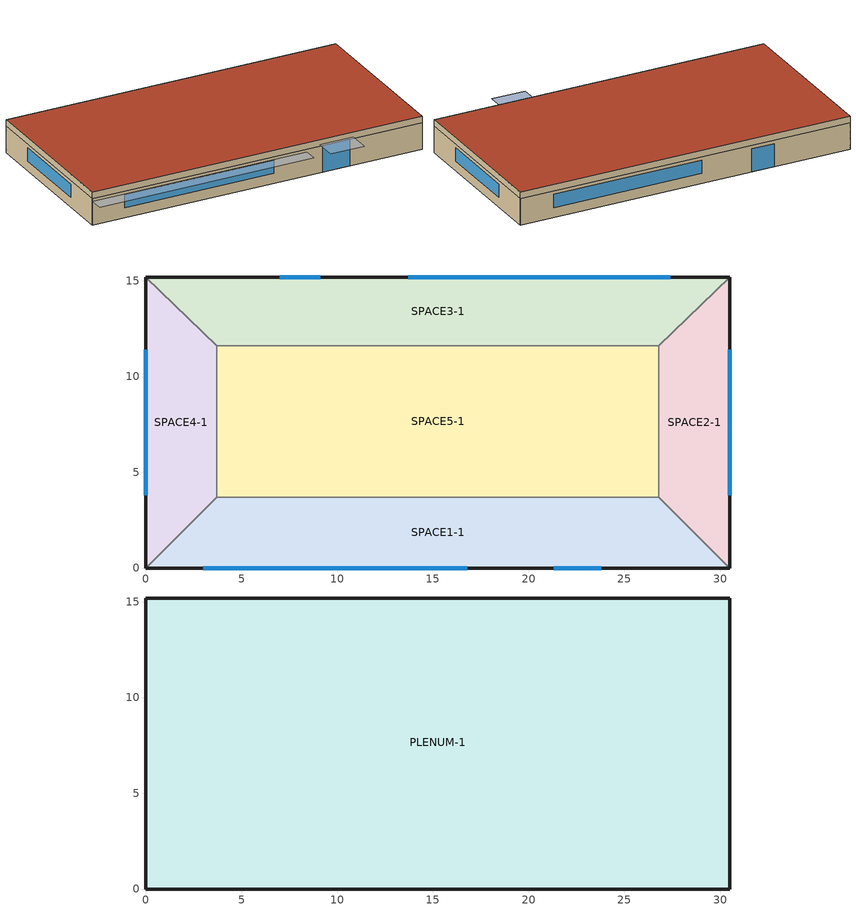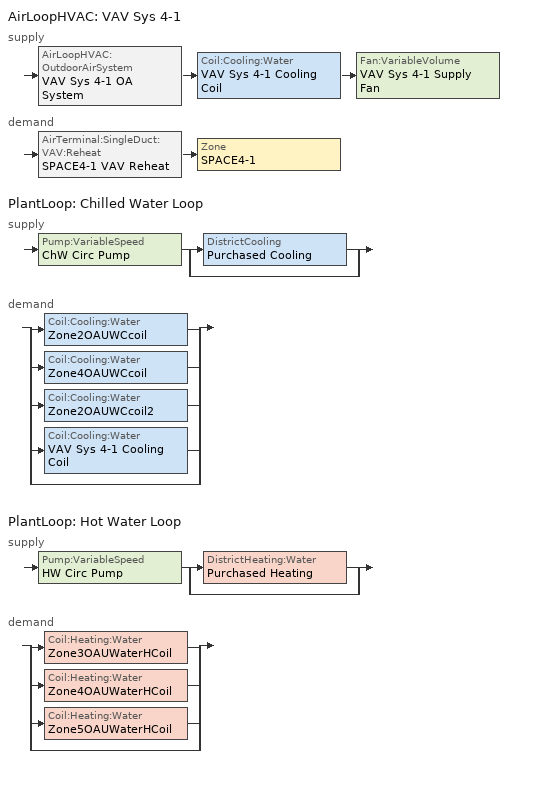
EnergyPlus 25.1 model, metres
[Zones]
SPACE3-1
 floor ground (FLOOR-SLAB-1): 26.8,11.6 3.7,11.6 0,15.2 30.5,15.2 z0
 wall outside (WALL-1): 30.5,15.2 0,15.2 z0:2.4
 wall to SPACE2-1 (INT-WALL-1): 26.8,11.6 30.5,15.2 z0:2.4
 wall to SPACE4-1 (INT-WALL-1): 0,15.2 3.7,11.6 z0:2.4
 wall to SPACE5-1 (INT-WALL-1): 3.7,11.6 26.8,11.6 z0:2.4
 window (Sgl Grey 3mm): 9.1,15.2 7,15.2 z0:2.1
 window (Dbl Clr 3mm/13mm Air): 27.4,15.2 13.7,15.2 z0.9:2.1
SPACE1-1
 floor ground (FLOOR-SLAB-1): 26.8,3.7 30.5,0 0,0 3.7,3.7 z0
 wall outside (WALL-1): 0,0 30.5,0 z0:2.4
 wall to SPACE2-1 (INT-WALL-1): 30.5,0 26.8,3.7 z0:2.4
 wall to SPACE4-1 (INT-WALL-1): 3.7,3.7 0,0 z0:2.4
 wall to SPACE5-1 (INT-WALL-1): 26.8,3.7 3.7,3.7 z0:2.4
 window (Sgl Grey 3mm): 21.3,0 23.8,0 z0:2.4
 window (Dbl Clr 3mm/13mm Air): 3,0 16.8,0 z0.9:2.1
SPACE2-1
 floor ground (FLOOR-SLAB-1): 26.8,11.6 30.5,15.2 30.5,0 26.8,3.7 z0
 wall outside (WALL-1): 30.5,0 30.5,15.2 z0:2.4
 wall to SPACE5-1 (INT-WALL-1): 26.8,11.6 26.8,3.7 z0:2.4
 window (Dbl Clr 3mm/13mm Air): 30.5,3.8 30.5,11.4 z0.9:2.1
SPACE4-1
 floor ground (FLOOR-SLAB-1): 3.7,3.7 0,0 0,15.2 3.7,11.6 z0
 wall outside (WALL-1): 0,15.2 0,0 z0:2.4
 wall to SPACE5-1 (INT-WALL-1): 3.7,3.7 3.7,11.6 z0:2.4
 window (Dbl Clr 3mm/13mm Air): 0,11.4 0,3.8 z0.9:2.1
SPACE5-1
 floor ground (FLOOR-SLAB-1): 26.8,11.6 26.8,3.7 3.7,3.7 3.7,11.6 z0
PLENUM-1
 floor to SPACE1-1 (CLNG-1): 26.8,3.7 30.5,0 0,0 3.7,3.7 z2.4
 floor to SPACE2-1 (CLNG-1): 26.8,11.6 30.5,15.2 30.5,0 26.8,3.7 z2.4
 floor to SPACE3-1 (CLNG-1): 26.8,11.6 3.7,11.6 0,15.2 30.5,15.2 z2.4
 floor to SPACE4-1 (CLNG-1): 3.7,3.7 0,0 0,15.2 3.7,11.6 z2.4
 floor to SPACE5-1 (CLNG-1): 26.8,11.6 26.8,3.7 3.7,3.7 3.7,11.6 z2.4
 wall outside (WALL-1): 30.5,15.2 0,15.2 0,0 30.5,0 30.5,15.2 z2.4:3
 roof outside (ROOF-1): 0,15.2 0,0 30.5,0 30.5,15.2 z3
shading: 0,-1.3 0,0 19.8,0 19.8,-1.3 z2.2; 21,-2 21,0 24.1,0 24.1,-2 z2.6
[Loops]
AirLoopHVAC 'VAV Sys 4-1'
 supply: AirLoopHVAC:OutdoorAirSystem 'VAV Sys 4-1 OA System' > Coil:Cooling:Water 'VAV Sys 4-1 Cooling Coil' > Fan:VariableVolume 'VAV Sys 4-1 Supply Fan'
 demand: AirTerminal:SingleDuct:VAV:Reheat 'SPACE4-1 VAV Reheat' > Zone 'SPACE4-1'
PlantLoop 'Chilled Water Loop'
 supply: Pump:VariableSpeed 'ChW Circ Pump' > split
  | DistrictCooling 'Purchased Cooling'
  | bypass
 demand: split
  | Coil:Cooling:Water 'Zone2OAUWCcoil'
  | Coil:Cooling:Water 'Zone4OAUWCcoil'
  | Coil:Cooling:Water 'Zone2OAUWCcoil2'
  | Coil:Cooling:Water 'VAV Sys 4-1 Cooling Coil'
  | bypass
PlantLoop 'Hot Water Loop'
 supply: Pump:VariableSpeed 'HW Circ Pump' > split
  | DistrictHeating:Water 'Purchased Heating'
  | bypass
 demand: split
  | Coil:Heating:Water 'Zone3OAUWaterHCoil'
  | Coil:Heating:Water 'Zone4OAUWaterHCoil'
  | Coil:Heating:Water 'Zone5OAUWaterHCoil'
  | bypass
[Building]
Building: Loads convergence tolerance value=0.04; Maximum number of warmup days=25; Minimum number of warmup days=6; North axis=30; Solar distribution=FullExterior; Temperature convergence tolerance value=0.4; Terrain=City
[Site:GroundTemperature:BuildingSurface]
20.03, 20.03, 20.13, 20.3, 20.43, 20.52, 20.62, 20.77, 20.78, 20.55, 20.44, 20.2
[Site:Location]
CHICAGO_IL_USA TMY2-94846: Elevation=190; Latitude=41.78; Longitude=-87.75; Time zone=-6
[SizingPeriod:DesignDay] Barometric pressure=99063; Day of month=21; Daylight saving time indicator=No; Humidity condition type=WetBulb; Rain indicator=No; Snow indicator=No; Solar model indicator=ASHRAEClearSky
Name | Daily dry bulb temperature range | Day type | Maximum dry bulb temperature | Month | Sky clearness | Wetbulb or dewpoint at maximum dry bulb | Wind direction | Wind speed
CHICAGO_IL_USA Annual Cooling 1% Design Conditions DB/MCWB | 10.7 | SummerDesignDay | 31.5 | 7 | 1 | 23 | 230 | 5.3
CHICAGO_IL_USA Annual Heating 99% Design Conditions DB | 0 | WinterDesignDay | -17.3 | 1 | 0 | -17.3 | 270 | 4.9
[Construction]
CLNG-1: MAT-CLNG-1
Dbl Clr 3mm/13mm Air: CLEAR 3MM, AIR 13MM, CLEAR 3MM
FLOOR-SLAB-1: CC03
INT-WALL-1: GP02, AL21, GP02
ROOF-1: RG01, BR01, IN46, WD01
Sgl Grey 3mm: GREY 3MM
WALL-1: WD01, PW03, IN02, GP01
[Material] Thermal absorptance=0.9
Name | Conductivity | Density | Roughness | Solar absorptance | Specific heat | Thickness | Visible absorptance
BR01 | 0.162 | 1121 | VeryRough | 0.7 | 1464 | 0.0095 | 0.7
CC03 | 1.31 | 2243 | MediumRough | 0.65 | 837 | 0.1016 | 0.65
GP01 | 0.16 | 801 | MediumSmooth | 0.75 | 837 | 0.0127 | 0.75
GP02 | 0.16 | 801 | MediumSmooth | 0.75 | 837 | 0.0159 | 0.75
IN02 | 0.043 | 10 | Rough | 0.75 | 837 | 0.0901 | 0.75
IN46 | 0.023 | 24 | VeryRough | 0.5 | 1590 | 0.0762 | 0.5
PW03 | 0.115 | 545 | MediumSmooth | 0.78 | 1213 | 0.0127 | 0.78
RG01 | 1.442 | 881 | Rough | 0.65 | 1674 | 0.0127 | 0.65
WD01 | 0.115 | 513 | MediumSmooth | 0.78 | 1381 | 0.0191 | 0.78
[Material:AirGap]
AL21: Thermal resistance=0.157
[Material:NoMass]
MAT-CLNG-1: Roughness=Rough; Solar absorptance=0.65; Thermal absorptance=0.65; Thermal resistance=0.652259; Visible absorptance=0.65
[WindowMaterial:Gas]
AIR 13MM: Gas type=Air; Thickness=0.0127
[WindowMaterial:Glazing] Back side infrared hemispherical emissivity=0.84; Conductivity=0.9; Front side infrared hemispherical emissivity=0.84; Infrared transmittance at normal incidence=0; Optical data type=SpectralAverage; Thickness=0.003
Name | Back side solar reflectance at normal incidence | Back side visible reflectance at normal incidence | Front side solar reflectance at normal incidence | Front side visible reflectance at normal incidence | Solar transmittance at normal incidence | Visible transmittance at normal incidence
CLEAR 3MM | 0.075 | 0.081 | 0.075 | 0.081 | 0.837 | 0.898
GREY 3MM | 0.061 | 0.061 | 0.061 | 0.061 | 0.626 | 0.611
[AirLoopHVAC]
VAV Sys 4-1: Design supply air flow rate=Autosize
[AirTerminal:SingleDuct:VAV:Reheat]
SPACE4-1 VAV Reheat: Availability schedule=HVACTemplate-Always 1; Constant minimum air flow fraction=0.2; Convergence tolerance=0.001; Damper heating action=Reverse; Maximum air flow rate=Autosize; Reheat coil=SPACE4-1 Reheat Coil; Zone minimum air flow input method=Constant
[AvailabilityManager:NightCycle]
VAV Sys 4-1 Availability: Applicability schedule=HVACTemplate-Always 1; Control type=StayOff; Cycling run time=3600; Cycling run time control type=FixedRunTime; Fan schedule=HVACTemplate-Always 1; Thermostat tolerance=1
[Coil:Cooling:DX:SingleSpeed] 2023 rated evaporator fan power per volume flow rate=934.4; Energy input ratio function of flow fraction curve=WindACEIRFFF; Energy input ratio function of temperature curve=WindACEIRFT; Gross rated cooling cop=3; Gross rated sensible heat ratio=Autosize; Gross rated total cooling capacity=Autosize; Part load fraction correlation curve=WindACPLFFPLR; Total cooling capacity function of flow fraction curve=WindACCoolCapFFF; Total cooling capacity function of temperature curve=WindACCoolCapFT
Name | Availability schedule | Rated air flow rate
ACDXCoil 1 | FanAndCoilAvailSched | 0.42
ACDXCoil 3 | OAUnitOASched | 0.42
ACDXCoil 5 | OAUnitOASched | Autosize
ACDXCoil 52 | FanAndCoilAvailSched | Autosize
[Coil:Cooling:Water] Heat exchanger configuration=CrossFlow
Name | Availability schedule | Design air flow rate | Design inlet air humidity ratio | Design inlet air temperature | Design inlet water temperature | Design outlet air humidity ratio | Design outlet air temperature | Design water flow rate | Type of analysis
VAV Sys 4-1 Cooling Coil | HVACTemplate-Always 1 | Autosize | Autosize | Autosize | Autosize | Autosize | Autosize | Autosize | DetailedAnalysis
Zone2OAUWCcoil | OAUnitOASched | 0.84 | 0.014 | 30 | 6.67 | 0.008 | 11 | 0.001 | SimpleAnalysis
Zone2OAUWCcoil2 | OAUnitOASched | 0.84 | 0.014 | 30 | 6.67 | 0.008 | 11 | 0.002 | SimpleAnalysis
Zone4OAUWCcoil | OAUnitOASched | Autosize | Autosize | Autosize | Autosize | Autosize | Autosize | Autosize | SimpleAnalysis
[Coil:Heating:DX:SingleSpeed]
OAUnit Heat Pump DX Heating Coil 1: 2023 rated supply fan power per volume flow rate=934.4; Availability schedule=OAUnitOASched; Crankcase heater capacity=200; Defrost control=Timed; Defrost strategy=Resistive; Defrost time period fraction=0.166667; Energy input ratio function of flow fraction curve=HPACHeatEIRFFF; Energy input ratio function of temperature curve=HPACHeatEIRFT; Gross rated heating capacity=Autosize; Gross rated heating cop=2.75; Heating capacity function of flow fraction curve=HPACHeatCapFFF; Heating capacity function of temperature curve=HPACHeatCapFT; Maximum outdoor dry bulb temperature for crankcase heater operation=10; Maximum outdoor dry bulb temperature for defrost operation=5; Minimum outdoor dry bulb temperature for compressor operation=-8; Part load fraction correlation curve=HPACCOOLPLFFPLR; Rated air flow rate=Autosize; Resistive defrost heater capacity=Autosize
[Coil:Heating:Electric]
Name | Availability schedule | Efficiency | Nominal capacity
SPACE4-1 Reheat Coil | HVACTemplate-Always 1 | 1 | Autosize
Zone1OAUHeatingCoil; Zone5DESHCoil | OAUnitOASched | 0.99 | 30000
[Coil:Heating:Fuel] Fuel type=NaturalGas
Name | Availability schedule | Burner efficiency | Nominal capacity
Desiccant Regen Coil | FanAndCoilAvailSched | 0.8 | 100000
Zone2OAUHeatingCoil | OAUnitOASched | 0.77 | 30000
[Coil:Heating:Water] Availability schedule=OAUnitOASched; Performance input method=NominalCapacity; Rated inlet air temperature=16.6; Rated inlet water temperature=82.2; Rated outlet air temperature=32.2; Rated outlet water temperature=71.1
Name | Maximum water flow rate | Rated capacity | U factor times area value
Zone3OAUWaterHCoil; Zone5OAUWaterHCoil | 0.0005 | 30000 | 400
Zone4OAUWaterHCoil | Autosize | Autosize | Autosize
[CoilSystem:Cooling:DX]
Name | Availability schedule | Cooling coil
DX Cooling Coil System 1 | FanAndCoilAvailSched | ACDXCoil 1
DX Cooling Coil System 3 | OAUnitOASched | ACDXCoil 3
DX Cooling Coil System 5 | OAUnitOASched | ACDXCoil 5
DX Cooling Coil System 52 | OAUnitOASched | ACDXCoil 52
[CoilSystem:Heating:DX]
Zone1OAUHeatPump: Availability schedule=OAUnitOASched; Heating coil=OAUnit Heat Pump DX Heating Coil 1
[Controller:OutdoorAir]
VAV Sys 4-1 OA Controller: Economizer control action type=ModulateFlow; Economizer control type=NoEconomizer; Lockout type=NoLockout; Maximum outdoor air flow rate=Autosize; Minimum limit type=ProportionalMinimum; Minimum outdoor air flow rate=Autosize
[Controller:WaterCoil]
VAV Sys 4-1 Cooling Coil Controller: Action=Reverse; Actuator variable=Flow; Control variable=Temperature; Controller convergence tolerance=Autosize; Maximum actuated flow=Autosize; Minimum actuated flow=0
[Dehumidifier:Desiccant:NoFans]
Z5Dessicant: Availability schedule=FanAndCoilAvailSched; Control type=LeavingMaximumHumidityRatioSetpoint; Leaving maximum humidity ratio setpoint=0.007; Nominal process air flow rate=1; Nominal process air velocity=2.5; Performance model type=Default; Regeneration coil=Desiccant Regen Coil; Regeneration fan=Desiccant Regen Fan; Rotor power=10
[DesignSpecification:OutdoorAir] Outdoor air flow per person=0; Outdoor air flow per zone=0.42; Outdoor air flow per zone floor area=0; Outdoor air method=Flow/Zone
SZ DSOA SPACE1-1; SZ DSOA SPACE3-1; SZ DSOA SPACE4-1; SZ DSOA SPACE5-1
[DistrictCooling]
Purchased Cooling: Nominal capacity=1000000
[DistrictHeating:Water]
Purchased Heating: Nominal capacity=1000000
[ElectricEquipment] Design level calculation method=EquipmentLevel; Fraction latent=0; Fraction lost=0; Fraction radiant=0.3; Schedule=BLDG Sch   2
Name | Design level | Zone or zonelist or space or spacelist
SPACE1-1 ElecEq 1 | 1056 | SPACE1-1
SPACE2-1 ElecEq 1 | 456 | SPACE2-1
SPACE3-1 ElecEq 1 | 456 | SPACE3-1
SPACE4-1 ElecEq 1 | 456 | SPACE4-1
SPACE5-1 ElecEq 1 | 1976 | SPACE5-1
[Fan:ConstantVolume] Availability schedule=OAUnitOASched; Fan total efficiency=0.5; Motor efficiency=0.9; Motor in airstream fraction=1; Pressure rise=75
Name | Maximum flow rate
Zone1OAUFan; Zone1OAUextFan; Zone2OAUExFan; Zone2OAUFan; Zone3OAUFan; Zone3OAUextFan; Zone5OAUextFan1 | 0.42
Zone4OAUFan; Zone4OAUextFan | Autosize
Zone5OAUExFan1; Zone5OAUFan1; Zone5OAUFan2 | 0.84
[Fan:VariableVolume] Fan power coefficient 5=0; Fan total efficiency=0.7; Motor efficiency=0.9; Motor in airstream fraction=1
Name | Availability schedule | Fan power coefficient 1 | Fan power coefficient 2 | Fan power coefficient 3 | Fan power coefficient 4 | Fan power minimum air flow rate | Fan power minimum flow rate input method | Maximum flow rate | Pressure rise | Fan power minimum flow fraction
Desiccant Regen Fan | FanAndCoilAvailSched | 0 | 1 | 0 | 0 | 0 | FixedFlowRate | 1.3 | 600
VAV Sys 4-1 Supply Fan | HVACTemplate-Always 1 | 0.350712 | 0.308505 | -0.541374 | 0.871988 |  | Fraction | Autosize | 1000 | 0.25
[HeatExchanger:AirToAir:FlatPlate] Nominal electric power=0; Ratio of supply to secondary ha values=1
Name | Availability schedule | Economizer lockout | Flow arrangement type | Nominal secondary air flow rate | Nominal secondary air inlet temperature | Nominal supply air flow rate | Nominal supply air inlet temperature | Nominal supply air outlet temperature
Zone4OAUHX | OAUnitOASched | No | CrossFlowBothUnmixed | 0.84 | 17 | 0.84 | 24 | 20
Zone5A2AHeat Recovery | FanAndCoilAvailSched | Yes | CounterFlow | 0.4333 | 20 | 0.4333 | 5 | 15
[HeatExchanger:AirToAir:SensibleAndLatent] Availability schedule=OAUnitOASched; Economizer lockout=No; Frost control type=None; Heat exchanger type=Plate; Initial defrost time fraction=0.083; Latent effectiveness at 100 cooling air flow=0.68; Latent effectiveness at 100 heating air flow=0.68; Latent effectiveness of cooling air flow curve=LatEffectivenessTable; Latent effectiveness of heating air flow curve=LatEffectivenessTable; Nominal electric power=200; Nominal supply air flow rate=0.42; Rate of defrost time fraction increase=0.012; Sensible effectiveness at 100 cooling air flow=0.76; Sensible effectiveness at 100 heating air flow=0.76; Sensible effectiveness of cooling air flow curve=SenEffectivenessTable; Sensible effectiveness of heating air flow curve=SenEffectivenessTable; Supply air outlet temperature control=No; Threshold temperature=1.7
Zone1OAUHR; Zone2OAUHX; Zone3OAUHX
[Lights] Design level calculation method=LightingLevel; End use subcategory=GeneralLights; Fraction radiant=0.59; Fraction replaceable=0; Fraction visible=0.2; Return air fraction=0; Schedule=BLDG Sch   3
Name | Lighting level | Zone or zonelist or space or spacelist
SPACE1-1 Lights 1 | 1584 | SPACE1-1
SPACE2-1 Lights 1 | 684 | SPACE2-1
SPACE3-1 Lights 1 | 684 | SPACE3-1
SPACE4-1 Lights 1 | 684 | SPACE4-1
SPACE5-1 Lights 1 | 2964 | SPACE5-1
[People] Activity level schedule=Activity Sch; Fraction radiant=0.3; Number of people calculation method=People; Number of people schedule=BLDG Sch   1
Name | Number of people | Zone or zonelist or space or spacelist
SPACE1-1 People 1 | 50 | SPACE1-1
SPACE2-1 People 1 | 5 | SPACE2-1
SPACE3-1 People 1 | 5 | SPACE3-1
SPACE4-1 People 1 | 5 | SPACE4-1
SPACE5-1 People 1 | 20 | SPACE5-1
[PlantEquipmentList]
cooling plant: Purchased Cooling, DistrictCooling
heating plant: Purchased Heating, DistrictHeating:Water
[PlantEquipmentOperation:CoolingLoad]
Purchased Cooling Only: Load range 1 lower limit=0; Load range 1 upper limit=1000000; Range 1 equipment list=cooling plant
[PlantEquipmentOperation:HeatingLoad]
Purchased Heating Only: Load range 1 lower limit=0; Load range 1 upper limit=1000000; Range 1 equipment list=heating plant
[PlantEquipmentOperationSchemes] Control scheme 1 schedule=ON
Name | Control scheme 1
Chilled Loop Operation | Purchased Cooling Only
Hot Loop Operation | Purchased Heating Only
[PlantLoop] Fluid type=Water; Load distribution scheme=Optimal; Maximum loop flow rate=0.002; Maximum loop temperature=100; Minimum loop flow rate=0; Plant loop volume=Autocalculate
Name | Minimum loop temperature | Plant equipment operation scheme
Chilled Water Loop | 1 | Chilled Loop Operation
Hot Water Loop | 2 | Hot Loop Operation
[Pump:VariableSpeed] Design minimum flow rate=0; Design pump head=300000; Fraction of motor inefficiencies to fluid stream=0; Motor efficiency=0.87; Pump control type=Intermittent; Coefficient 1 of the part load performance curve=0; Coefficient 2 of the part load performance curve=1; Coefficient 3 of the part load performance curve=0; Coefficient 4 of the part load performance curve=0
Name | Design maximum flow rate | Design power consumption
ChW Circ Pump | 0.004 | 1800
HW Circ Pump | 0.002 | 900
[SetpointManager:MixedAir]
VAV Sys 4-1 Cooling Coil Air Temp Manager: Control variable=Temperature; Setpoint node or nodelist=VAV Sys 4-1 Mixed Air Nodes
[SetpointManager:Scheduled] Control variable=Temperature
Name | Schedule | Setpoint node or nodelist
Chilled Water Loop Setpoint Manager | CW Loop Temp Schedule | Chilled Water Loop Setpoint Node List
Hot Water Loop Setpoint Manager | HW Loop Temp Schedule | Hot Water Loop Setpoint Node List
VAV Sys 4-1 Cooling Supply Air Temp Manager | HVACTemplate-Always 12.8 | VAV Sys 4-1 Supply Fan Outlet
[Sizing:Plant]
Name | Design loop exit temperature | Loop design temperature difference | Loop type
Hot Water Loop | 60 | 11 | Heating
Chilled Water Loop | 6.67 | 6 | Cooling
[Sizing:System]
VAV Sys 4-1: 100 outdoor air in cooling=No; 100 outdoor air in heating=No; Central cooling capacity control method=VAV; Central cooling design supply air humidity ratio=0.008; Central cooling design supply air temperature=12.8; Central heating design supply air humidity ratio=0.008; Central heating design supply air temperature=10; Central heating maximum system air flow ratio=0.3; Cooling design capacity=Autosize; Cooling design capacity method=CoolingDesignCapacity; Cooling supply air flow rate=0; Cooling supply air flow rate method=DesignDay; Design outdoor air flow rate=Autosize; Heating design capacity=Autosize; Heating design capacity method=HeatingDesignCapacity; Heating supply air flow rate=0; Heating supply air flow rate method=DesignDay; Precool design humidity ratio=0.008; Precool design temperature=11; Preheat design humidity ratio=0.008; Preheat design temperature=7.2; Type of load to size on=Sensible; Type of zone sum to use=NonCoincident; Zone maximum outdoor air fraction=1
[Sizing:Zone] Account for dedicated outdoor air system=No; Dedicated outdoor air high setpoint temperature for design=Autosize; Dedicated outdoor air low setpoint temperature for design=Autosize; Dedicated outdoor air system control strategy=NeutralSupplyAir; Heating design air flow method=DesignDay; Heating design air flow rate=0; Zone cooling design supply air humidity ratio=0.008; Zone cooling design supply air temperature=12; Zone cooling design supply air temperature input method=SupplyAirTemperature; Zone heating design supply air humidity ratio=0.008; Zone heating design supply air temperature=50; Zone heating design supply air temperature input method=SupplyAirTemperature
Name | Cooling design air flow method | Cooling design air flow rate | Design specification outdoor air object | Zone cooling sizing factor | Zone heating sizing factor
SPACE5-1 | Flow/Zone | 0.42 | SZ DSOA SPACE5-1 | 1.5 | 1.5
SPACE1-1 | DesignDay | 0 | SZ DSOA SPACE1-1 | 0 | 0
SPACE3-1 | DesignDay | 0 | SZ DSOA SPACE3-1 | 0 | 0
SPACE4-1 | DesignDay | 0 | SZ DSOA SPACE4-1 | 0 | 0
[ThermostatSetpoint:SingleCooling]
Cooling Setpoint with SB: Setpoint temperature schedule=Cooling Setpoints
[ThermostatSetpoint:SingleHeating]
Heating Setpoint with SB: Setpoint temperature schedule=Heating Setpoints
[Zone] Multiplier=1; Type=1
Name | Ceiling height | Volume
PLENUM-1 | 0.6096 | 283.2
SPACE1-1; SPACE3-1 | 2.4384 | 239.247
SPACE2-1; SPACE4-1 | 2.4384 | 103.311
SPACE5-1 | 2.4384 | 447.683
[ZoneControl:Thermostat] Control 1=Heating Setpoint with SB; Control 2=Cooling Setpoint with SB; Control type schedule=Zone Control Type Sched
Name | Zone or zonelist
Zone 1 Thermostat | SPACE1-1
Zone 2 Thermostat | SPACE2-1
Zone 3 Thermostat | SPACE3-1
Zone 4 Thermostat | SPACE4-1
Zone 5 Thermostat | SPACE5-1
[Zone equipment]
SPACE1-1: Zone1OutAir
SPACE2-1: Zone2OutAir
SPACE3-1: Zone3OutAir
SPACE4-1: Zone4OutAir, SPACE4-1 VAV Reheat
SPACE5-1: Zone5WaterOutAir, Zone5DXOutAir
[ZoneHVAC:OutdoorAirUnit] Availability schedule=OAUnitOASched; Exhaust air schedule=OAUnitOASched; Outdoor air schedule=OAUnitOASched
Name | Zone | Exhaust air flow rate | Exhaust fan | High air control temperature schedule | Low air control temperature schedule | Outdoor air flow rate | Outdoor air unit list | Supply fan | Supply fan placement | Unit control type
Zone1OutAir | SPACE1-1 | 0.42 | Zone1OAUextFan | OAUHiCtrlTemp | OAULoCtrlTemp | 0.42 | Zone1OAEQLIST | Zone1OAUFan | DrawThrough | TemperatureControl
Zone2OutAir | SPACE2-1 | 0.42 | Zone2OAUExFan | OAUHiCtrlTemp | OAULoCtrlTemp | 0.42 | Zone2OAEQLIST | Zone2OAUFan | BlowThrough | TemperatureControl
Zone3OutAir | SPACE3-1 | 0.42 | Zone3OAUextFan |  |  | 0.42 | Zone3OAEQLIST | Zone3OAUFan | DrawThrough | NeutralControl
Zone4OutAir | SPACE4-1 | Autosize | Zone4OAUextFan |  |  | Autosize | Zone4OAEQLIST | Zone4OAUFan | BlowThrough | NeutralControl
Zone5DXOutAir | SPACE5-1 | 0.42 | Zone5OAUExFan1 | OAUHitemp2 | OAULotemp2 | 0.42 | Zone5OAUEquip1 | Zone5OAUFan1 | BlowThrough | TemperatureControl
Zone5WaterOutAir | SPACE5-1 | 0.42 | Zone5OAUextFan1 |  |  | 0.42 | Zone5OAUEquip2 | Zone5OAUFan2 | DrawThrough | NeutralControl
[ZoneHVAC:OutdoorAirUnit:EquipmentList]
Name | Component 1 | Component 2 | Component 3 | Component 4
Zone1OAEQLIST | Zone1OAUHR | DX Cooling Coil System 1 | Zone1OAUHeatPump | Zone1OAUHeatingCoil
Zone2OAEQLIST | Zone2OAUHX | Zone2OAUWCcoil | Zone2OAUHeatingCoil | Zone2OAUWCcoil2
Zone3OAEQLIST | Zone3OAUHX | DX Cooling Coil System 3 | Zone3OAUWaterHCoil
Zone4OAEQLIST | Zone4OAUHX | Zone4OAUWCcoil | Zone4OAUWaterHCoil
Zone5OAUEquip1 | Z5Dessicant | Zone5A2AHeat Recovery | DX Cooling Coil System 5 | Zone5DESHCoil
Zone5OAUEquip2 | DX Cooling Coil System 52 | Zone5OAUWaterHCoil
[ZoneInfiltration:DesignFlowRate] Air changes per hour=0.3; Constant term coefficient=1; Design flow rate calculation method=AirChanges/Hour; Schedule=INFIL-SCH
Name | Zone or zonelist or space or spacelist
Space1_INF | SPACE1-1
Space2_INF; Space4_INF | SPACE4-1
Space3_INF | SPACE3-1
Space5_INF | SPACE5-1
[Curve:Biquadratic] Maximum value of x=23.88889; Maximum value of y=46.11111; Minimum value of x=12.77778; Minimum value of y=18
Name | Coefficient1 constant | Coefficient2 x | Coefficient3 x 2 | Coefficient4 y | Coefficient5 y 2 | Coefficient6 x y
WindACCoolCapFT | 0.942588 | 0.00954335 | 0.00068377 | -0.0110427 | 5.249e-06 | -9.72e-06
WindACEIRFT | 0.342414 | 0.034885 | -0.0006237 | 0.00497722 | 0.000437951 | -0.000728028
[Curve:Cubic]
Name | Maximum value of x | Minimum value of x | Coefficient1 constant | Coefficient2 x | Coefficient3 x 2 | Coefficient4 x 3 | Input unit type for x | Output unit type
HPACHeatCapFFF | 1.5 | 0.5 | 0.84 | 0.16 | 0 | 0
HPACHeatCapFT | 20 | -20 | 0.758746 | 0.027626 | 0.000148716 | 3.4992e-06 | Temperature | Dimensionless
HPACHeatEIRFT | 20 | -20 | 1.19248 | -0.0300438 | 0.00103745 | -2.3328e-05 | Temperature | Dimensionless
[Curve:Quadratic]
Name | Maximum value of x | Minimum value of x | Coefficient1 constant | Coefficient2 x | Coefficient3 x 2
HPACCOOLPLFFPLR; WindACPLFFPLR | 1 | 0 | 0.85 | 0.15 | 0
HPACHeatEIRFFF | 1 | 0 | 1.3824 | -0.4336 | 0.0512
WindACCoolCapFFF | 1.5 | 0.5 | 0.8 | 0.2 | 0
WindACEIRFFF | 1.5 | 0.5 | 1.1552 | -0.1808 | 0.0256
[Schedule:Compact]
Activity Sch: Through: 12/31, For: AllDays, Until: 24:00, 131.8
BLDG Sch   1: Through: 12/31, For: Weekdays SummerDesignDay WinterDesignDay, Until: 6:00, 0, Until: 7:00, 0.1, Until: 8:00, 0.5, Until: 12:00, 1, Until: 13:00, 0.5, Until: 16:00, 1, Until: 17:00, 0.5, Until: 18:00, 0.1, Until: 24:00, 0, For: AllOtherDays, Until: 24:00, 0
BLDG Sch   2: Through: 12/31, For: Weekdays SummerDesignDay WinterDesignDay, Until: 8:00, 0, Until: 18:00, 1, Until: 24:00, 0, For: AllOtherDays, Until: 24:00, 0
BLDG Sch   3: Through: 12/31, For: Weekdays SummerDesignDay WinterDesignDay, Until: 6:00, 0.05, Until: 7:00, 0.2, Until: 17:00, 1, Until: 18:00, 0.5, Until: 24:00, 0.05, For: AllOtherDays, Until: 24:00, 0.05
CW Loop Temp Schedule: Through: 12/31, For: AllDays, Until: 24:00, 6.67
Cooling Setpoints: Through: 12/31, For: AllDays, Until: 7:00, 20, Until: 17:00, 20, Until: 24:00, 20
FanAndCoilAvailSched: Through: 3/31, For: AllDays, Until: 24:00, 0, Through: 9/30, For: Weekdays SummerDesignDay, Until: 7:00, 1, Until: 17:00, 1, Until: 24:00, 1, For: AllOtherDays, Until: 24:00, 0, Through: 12/31, For: AllDays, Until: 24:00, 1
HVACTemplate-Always 1; OAUnitOASched; ON: Through: 12/31, For: AllDays, Until: 24:00, 1
HVACTemplate-Always 12.8: Through: 12/31, For: AllDays, Until: 24:00, 12.8
HW Loop Temp Schedule: Through: 12/31, For: AllDays, Until: 24:00, 60
Heating Setpoints: Through: 12/31, For: AllDays, Until: 7:00, 15, Until: 17:00, 20, Until: 24:00, 15
INFIL-SCH: Through: 3/31, For: AllDays, Until: 24:00, 1, Through: 10/31, For: AllDays, Until: 24:00, 0, Through: 12/31, For: AllDays, Until: 24:00, 1
OAUHiCtrlTemp: Through: 12/31, For: AllDays, Until: 24:00, 15
OAUHitemp2: Through: 12/31, For: AllDays, Until: 7:00, 20, Until: 17:00, 18, Until: 24:00, 20
OAULoCtrlTemp: Through: 12/31, For: AllDays, Until: 24:00, 10
OAULotemp2: Through: 12/31, For: AllDays, Until: 7:00, 10, Until: 17:00, 13, Until: 24:00, 10
Zone Control Type Sched: Through: 3/31, For: AllDays, Until: 24:00, 1, Through: 9/30, For: AllDays, Until: 24:00, 2, Through: 12/31, For: AllDays, Until: 24:00, 1
[Table:IndependentVariable]
airFlowRatio: Linear, Linear, 10, 0, Dimensionless, 0.75, 1
[Table:IndependentVariableList]
effectiveness_IndependentVariableList: airFlowRatio
[Table:Lookup]
LatEffectivenessTable: effectiveness_IndependentVariableList, 10, 0, 0.68, DivisorOnly, Dimensionless, 0.73, 0.68
SenEffectivenessTable: effectiveness_IndependentVariableList, 10, 0, 0.76, DivisorOnly, Dimensionless, 0.81, 0.76
